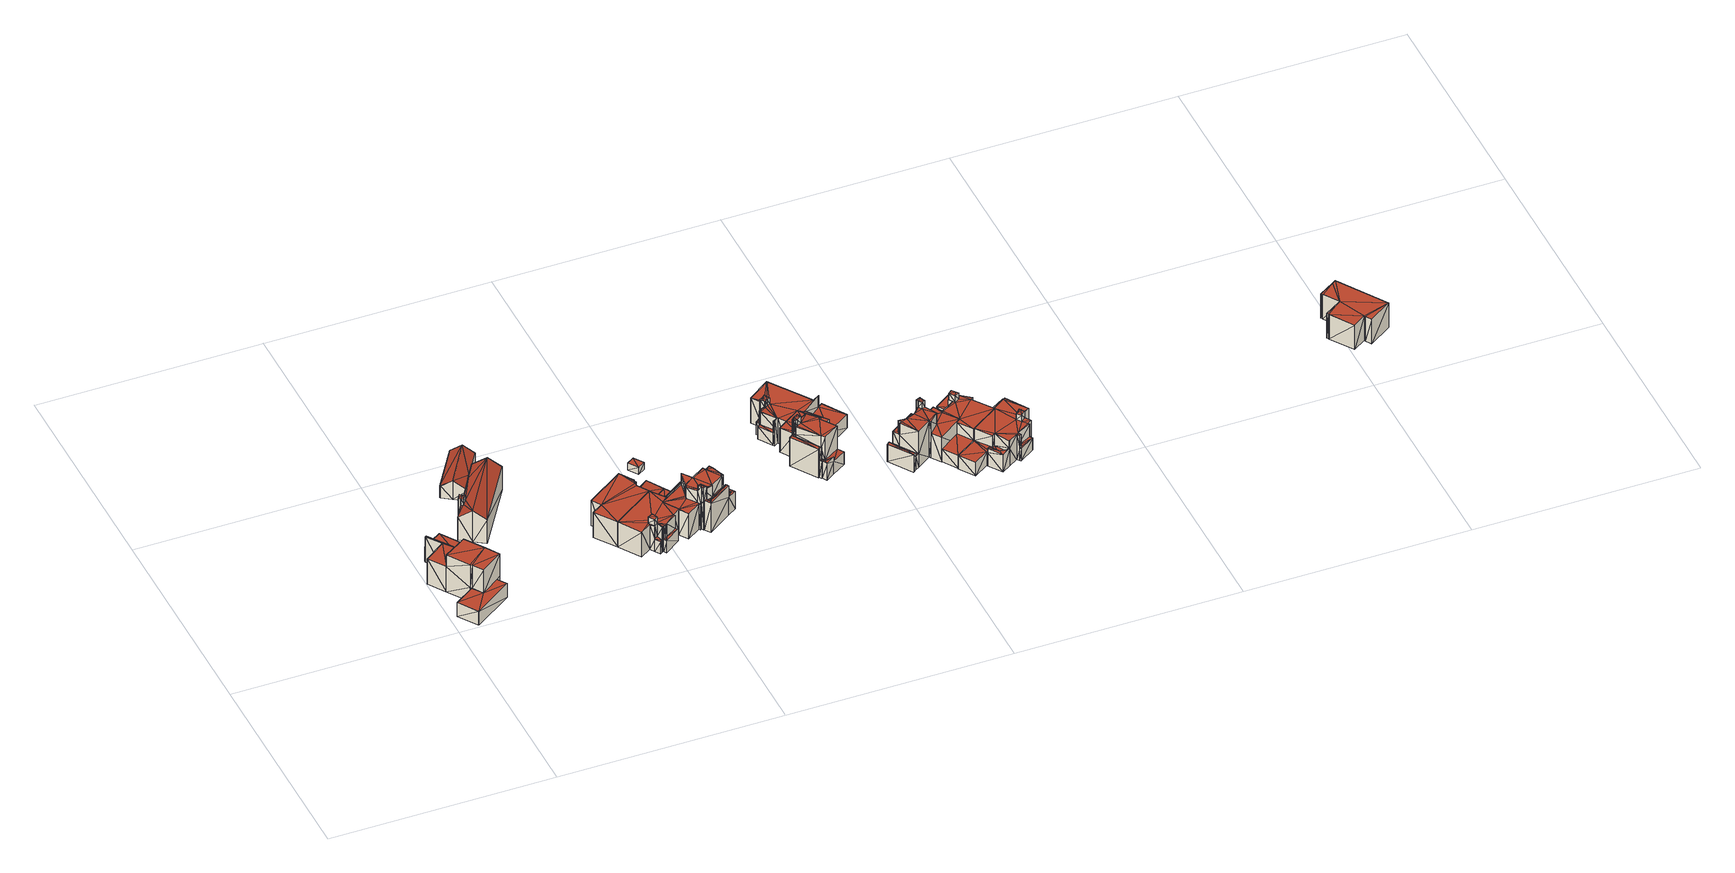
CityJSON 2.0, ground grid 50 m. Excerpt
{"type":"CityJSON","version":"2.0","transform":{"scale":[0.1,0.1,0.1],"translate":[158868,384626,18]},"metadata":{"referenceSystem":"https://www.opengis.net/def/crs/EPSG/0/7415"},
"CityObjects":{
"building1":{"type":"Building","attributes":{"oorspronkelijk_bouwjaar":2015,"status":"Pand in gebruik","geconstateerd":false,"h_maaiveld":19.09,"dak_type":"multiple horizontal","pw_datum":"2016-12-01","pw_actueel":"yes","pw_bron":"ahn3","reconstructie_methode":"tudelft3d-geoflow","versie_methode":"v21.03.1","kas_warenhuis":false,"ondergronds_type":"above ground","lod11_replace":false,"reconstruction_skipped":false},"geometry":[{"type":"Solid","lod":"2.2","boundaries":[[[[0,1,2]],[[0,2,3]],[[0,3,4]],[[5,6,7]],[[8,9,10]],[[11,12,8]],[[11,8,13]],[[8,14,15]],[[8,15,13]],[[15,16,13]],[[7,17,12]],[[12,17,9]],[[8,12,9]],[[7,3,17]],[[4,3,6]],[[18,0,4]],[[6,3,7]],[[19,6,5]],[[20,19,5]],[[21,14,8]],[[22,21,8]],[[23,17,24]],[[24,17,3]],[[25,20,26]],[[27,25,26]],[[7,20,5]],[[26,20,7]],[[26,7,28]],[[28,7,12]],[[29,2,30]],[[30,2,1]],[[31,4,6]],[[19,31,6]],[[30,1,0]],[[32,30,0]],[[33,34,35]],[[35,34,23]],[[17,23,9]],[[23,34,9]],[[35,23,36]],[[36,23,37]],[[22,8,38]],[[38,8,10]],[[32,0,39]],[[39,0,18]],[[40,16,15]],[[41,40,15]],[[42,41,21]],[[21,41,14]],[[14,41,15]],[[43,11,44]],[[44,11,13]],[[45,46,25]],[[25,46,20]],[[39,18,4]],[[31,39,4]],[[47,48,34]],[[33,47,34]],[[44,13,16]],[[40,44,16]],[[28,12,43]],[[43,12,11]],[[38,10,9]],[[34,38,9]],[[48,49,42]],[[42,49,41]],[[48,26,49]],[[47,27,48]],[[48,27,26]],[[24,3,29]],[[29,3,2]],[[36,37,45]],[[45,37,46]],[[49,44,41]],[[49,43,44]],[[41,44,40]],[[28,43,49]],[[28,49,26]],[[30,32,29]],[[19,46,31]],[[31,46,39]],[[37,24,46]],[[46,29,32]],[[39,46,32]],[[46,19,20]],[[24,29,46]],[[23,24,37]],[[22,42,21]],[[34,22,38]],[[34,48,22]],[[22,48,42]],[[36,25,27]],[[36,45,25]],[[36,27,35]],[[27,47,33]],[[27,33,35]]]],"semantics":{"surfaces":[{"type":"GroundSurface"},{"type":"WallSurface"},{"type":"RoofSurface"}],"values":[[0,0,0,0,0,0,0,0,0,0,0,0,0,0,0,0,0,1,1,1,1,1,1,1,1,1,1,1,1,1,1,1,1,1,1,1,1,1,1,1,1,1,1,1,1,1,1,1,1,1,1,1,1,1,1,1,1,1,1,1,1,1,1,1,1,1,1,1,1,1,1,1,1,2,2,2,2,2,2,2,2,2,2,2,2,2,2,2,2,2,2,2,2,2,2,2]]}}]},
"building2":{"type":"Building","attributes":{"oorspronkelijk_bouwjaar":2014,"status":"Pand in gebruik","geconstateerd":false,"h_maaiveld":19.02,"dak_type":"slanted","pw_datum":"2016-12-01","pw_actueel":"yes","pw_bron":"ahn3","reconstructie_methode":"tudelft3d-geoflow","versie_methode":"v21.03.1","kas_warenhuis":false,"ondergronds_type":"above ground","lod11_replace":false,"reconstruction_skipped":false},"geometry":[{"type":"Solid","lod":"2.2","boundaries":[[[[50,51,52]],[[50,53,51]],[[54,55,56]],[[57,55,54]],[[55,58,56]],[[59,60,61]],[[62,63,64]],[[65,66,67]],[[60,59,54]],[[63,57,64]],[[64,57,59]],[[68,69,51]],[[68,62,69]],[[59,57,54]],[[67,51,69]],[[70,63,62]],[[70,62,68]],[[71,51,66]],[[52,51,71]],[[66,51,67]],[[72,73,74]],[[74,73,59]],[[59,73,64]],[[75,65,67]],[[76,75,67]],[[77,50,78]],[[78,50,52]],[[79,66,75]],[[75,66,65]],[[80,55,81]],[[81,55,57]],[[82,61,60]],[[83,82,60]],[[74,59,61]],[[82,74,61]],[[84,68,51]],[[85,84,51]],[[86,84,87]],[[88,86,87]],[[89,70,84]],[[86,89,84]],[[84,70,68]],[[81,57,63]],[[90,81,63]],[[91,92,72]],[[72,92,73]],[[93,71,66]],[[79,93,66]],[[76,67,87]],[[87,67,69]],[[85,51,53]],[[94,85,53]],[[90,63,70]],[[89,90,70]],[[95,62,64]],[[73,95,64]],[[88,87,95]],[[95,87,62]],[[62,87,69]],[[96,56,97]],[[97,56,58]],[[83,60,98]],[[98,60,54]],[[97,58,55]],[[80,97,55]],[[94,53,50]],[[77,94,50]],[[96,54,56]],[[99,98,96]],[[96,98,54]],[[100,101,92]],[[91,100,92]],[[99,96,101]],[[100,99,101]],[[78,52,93]],[[93,52,71]],[[81,90,89]],[[80,81,89]],[[76,77,79]],[[75,76,79]],[[93,79,78]],[[79,77,78]],[[87,84,85]],[[77,85,94]],[[76,87,85]],[[76,85,77]],[[86,88,95]],[[92,95,73]],[[89,86,95]],[[89,95,92]],[[80,92,101]],[[80,101,97]],[[101,96,97]],[[89,92,80]],[[99,100,98]],[[98,100,74]],[[72,74,91]],[[83,74,82]],[[83,98,74]],[[74,100,91]]]],"semantics":{"surfaces":[{"type":"GroundSurface"},{"type":"WallSurface"},{"type":"RoofSurface"}],"values":[[0,0,0,0,0,0,0,0,0,0,0,0,0,0,0,0,0,0,0,0,1,1,1,1,1,1,1,1,1,1,1,1,1,1,1,1,1,1,1,1,1,1,1,1,1,1,1,1,1,1,1,1,1,1,1,1,1,1,1,1,1,1,1,1,1,1,1,1,1,1,1,1,1,1,1,1,2,2,2,2,2,2,2,2,2,2,2,2,2,2,2,2,2,2,2,2,2,2,2,2]]}}]},
"building3":{"type":"Building","attributes":{"oorspronkelijk_bouwjaar":2016,"status":"Pand in gebruik","geconstateerd":false,"h_maaiveld":18.77,"dak_type":"multiple horizontal","pw_datum":"2016-12-01","pw_actueel":"yes","pw_bron":"ahn3","reconstructie_methode":"tudelft3d-geoflow","versie_methode":"v21.03.1","kas_warenhuis":false,"ondergronds_type":"above ground","lod11_replace":false,"reconstruction_skipped":false},"geometry":[{"type":"Solid","lod":"2.2","boundaries":[[[[102,103,104]],[[105,106,107]],[[104,103,108]],[[104,108,106]],[[106,108,107]],[[109,110,106]],[[110,111,106]],[[111,104,106]],[[112,104,111]],[[113,112,111]],[[114,109,106]],[[115,114,106]],[[116,108,117]],[[117,108,103]],[[116,107,108]],[[118,119,116]],[[116,119,107]],[[120,105,107]],[[119,120,107]],[[121,122,123]],[[124,121,123]],[[125,102,104]],[[112,125,104]],[[126,113,127]],[[127,113,110]],[[110,113,111]],[[118,116,128]],[[129,118,128]],[[117,103,102]],[[125,117,102]],[[130,131,113]],[[126,130,113]],[[115,106,120]],[[120,106,105]],[[129,128,122]],[[121,129,122]],[[127,110,114]],[[114,110,109]],[[124,123,131]],[[130,124,131]],[[123,125,112]],[[131,112,113]],[[123,117,125]],[[116,117,123]],[[128,123,122]],[[123,112,131]],[[116,123,128]],[[127,114,115]],[[119,115,120]],[[129,121,115]],[[118,115,119]],[[126,127,130]],[[129,115,118]],[[121,127,115]],[[130,127,121]],[[124,130,121]]]],"semantics":{"surfaces":[{"type":"GroundSurface"},{"type":"WallSurface"},{"type":"RoofSurface"}],"values":[[0,0,0,0,0,0,0,0,1,1,1,1,1,1,1,1,1,1,1,1,1,1,1,1,1,1,1,1,1,1,1,1,1,1,1,1,1,1,1,1,2,2,2,2,2,2,2,2,2,2,2,2,2,2,2,2]]}}]},
"building4":{"type":"Building","attributes":{"oorspronkelijk_bouwjaar":2016,"status":"Pand in gebruik","geconstateerd":false,"h_maaiveld":18.79,"dak_type":"multiple horizontal","pw_datum":"2016-12-01","pw_actueel":"yes","pw_bron":"ahn3","reconstructie_methode":"tudelft3d-geoflow","versie_methode":"v21.03.1","kas_warenhuis":false,"ondergronds_type":"above ground","lod11_replace":false,"reconstruction_skipped":false},"geometry":[{"type":"Solid","lod":"2.2","boundaries":[[[[132,133,134]],[[135,136,137]],[[138,135,139]],[[139,135,137]],[[134,133,103]],[[138,139,140]],[[141,140,142]],[[141,142,143]],[[144,140,141]],[[138,140,144]],[[145,146,107]],[[144,147,107]],[[145,103,133]],[[146,148,138]],[[144,146,138]],[[146,144,107]],[[133,146,145]],[[149,138,148]],[[150,149,148]],[[151,132,134]],[[152,153,151]],[[151,153,132]],[[119,107,154]],[[154,107,147]],[[155,141,156]],[[156,141,143]],[[157,158,159]],[[159,158,160]],[[117,103,145]],[[161,117,145]],[[162,161,119]],[[119,161,107]],[[107,161,145]],[[163,164,161]],[[162,163,161]],[[151,134,103]],[[117,151,103]],[[159,160,165]],[[165,160,166]],[[165,166,167]],[[167,166,140]],[[140,166,142]],[[156,143,142]],[[166,156,142]],[[168,169,153]],[[153,169,132]],[[132,169,133]],[[170,171,172]],[[172,171,173]],[[150,148,146]],[[174,150,146]],[[174,146,133]],[[169,174,133]],[[175,163,168]],[[168,163,169]],[[163,151,164]],[[175,152,163]],[[163,152,151]],[[176,137,136]],[[177,176,136]],[[177,136,135]],[[178,177,135]],[[179,139,176]],[[176,139,137]],[[180,181,182]],[[183,180,182]],[[184,144,155]],[[185,184,155]],[[155,144,141]],[[172,173,186]],[[186,173,187]],[[185,155,188]],[[187,185,188]],[[186,187,157]],[[189,186,157]],[[158,187,188]],[[157,187,158]],[[189,157,171]],[[170,189,171]],[[167,140,179]],[[190,167,179]],[[179,140,139]],[[190,179,181]],[[180,190,181]],[[183,182,178]],[[191,183,178]],[[191,178,149]],[[149,178,138]],[[138,178,135]],[[154,147,144]],[[184,154,144]],[[156,166,188]],[[188,160,158]],[[188,166,160]],[[155,156,188]],[[151,117,164]],[[164,117,161]],[[152,175,168]],[[153,152,168]],[[162,171,174]],[[167,190,180]],[[159,183,157]],[[173,119,154]],[[162,119,171]],[[173,154,184]],[[167,159,165]],[[167,180,159]],[[180,183,159]],[[183,191,149]],[[183,149,157]],[[149,171,157]],[[150,174,149]],[[174,171,149]],[[162,174,163]],[[163,174,169]],[[119,173,171]],[[173,184,187]],[[184,185,187]],[[177,178,182]],[[176,182,181]],[[176,177,182]],[[176,181,179]],[[172,186,189]],[[170,172,189]]]],"semantics":{"surfaces":[{"type":"GroundSurface"},{"type":"WallSurface"},{"type":"RoofSurface"}],"values":[[0,0,0,0,0,0,0,0,0,0,0,0,0,0,0,0,0,1,1,1,1,1,1,1,1,1,1,1,1,1,1,1,1,1,1,1,1,1,1,1,1,1,1,1,1,1,1,1,1,1,1,1,1,1,1,1,1,1,1,1,1,1,1,1,1,1,1,1,1,1,1,1,1,1,1,1,1,1,1,1,1,1,1,1,1,1,1,1,1,1,1,2,2,2,2,2,2,2,2,2,2,2,2,2,2,2,2,2,2,2,2,2,2,2,2,2,2,2,2,2,2,2,2,2]]}}]},
"building5":{"type":"Building","attributes":{"oorspronkelijk_bouwjaar":2016,"status":"Pand in gebruik","geconstateerd":false,"h_maaiveld":18.68,"dak_type":"multiple horizontal","pw_datum":"2016-12-01","pw_actueel":"yes","pw_bron":"ahn3","reconstructie_methode":"tudelft3d-geoflow","versie_methode":"v21.03.1","kas_warenhuis":false,"ondergronds_type":"above ground","lod11_replace":false,"reconstruction_skipped":false},"geometry":[{"type":"Solid","lod":"2.2","boundaries":[[[[192,193,194]],[[195,193,196]],[[197,195,196]],[[198,195,197]],[[199,200,201]],[[202,203,200]],[[204,203,202]],[[202,200,195]],[[200,205,201]],[[199,201,206]],[[193,195,207]],[[195,200,199]],[[207,199,208]],[[193,207,194]],[[207,195,199]],[[209,210,211]],[[211,210,195]],[[195,210,202]],[[212,198,213]],[[214,212,213]],[[213,198,197]],[[150,193,192]],[[215,150,192]],[[215,192,216]],[[216,192,194]],[[217,218,219]],[[220,217,219]],[[221,204,210]],[[210,204,202]],[[222,200,203]],[[223,222,203]],[[224,225,217]],[[217,225,218]],[[226,227,225]],[[224,226,225]],[[228,227,229]],[[225,227,228]],[[230,205,222]],[[231,230,222]],[[222,205,200]],[[216,194,232]],[[232,194,207]],[[232,207,233]],[[233,207,208]],[[233,208,234]],[[234,208,199]],[[225,228,235]],[[235,228,236]],[[237,238,239]],[[239,238,240]],[[241,242,243]],[[244,241,243]],[[243,242,245]],[[246,247,241]],[[241,247,242]],[[239,240,248]],[[249,239,248]],[[174,196,150]],[[150,196,193]],[[211,195,212]],[[212,195,198]],[[220,219,250]],[[250,219,234]],[[234,219,251]],[[252,253,226]],[[226,253,227]],[[250,234,253]],[[252,250,253]],[[206,234,199]],[[253,234,206]],[[253,206,254]],[[254,206,201]],[[254,201,230]],[[230,201,205]],[[255,256,246]],[[246,256,247]],[[257,258,259]],[[260,257,259]],[[260,259,261]],[[262,260,261]],[[262,261,263]],[[264,262,263]],[[214,213,258]],[[257,214,258]],[[213,197,196]],[[174,213,196]],[[265,266,229]],[[227,265,229]],[[267,268,269]],[[269,268,270]],[[271,269,265]],[[265,269,266]],[[266,269,270]],[[272,273,269]],[[271,272,269]],[[249,248,274]],[[274,248,275]],[[276,277,278]],[[278,277,279]],[[278,279,255]],[[255,279,256]],[[256,279,280]],[[273,281,280]],[[279,273,280]],[[282,274,273]],[[272,282,273]],[[281,274,275]],[[273,274,281]],[[283,284,282]],[[282,284,274]],[[231,222,283]],[[283,222,284]],[[244,243,285]],[[285,243,286]],[[243,245,238]],[[237,243,238]],[[223,203,221]],[[221,203,204]],[[235,236,267]],[[287,235,267]],[[267,236,268]],[[287,267,277]],[[276,287,277]],[[264,263,251]],[[219,264,251]],[[288,289,209]],[[209,289,210]],[[285,286,288]],[[288,286,289]],[[227,253,254]],[[231,283,271]],[[272,283,282]],[[272,271,283]],[[271,230,231]],[[265,230,271]],[[227,254,265]],[[230,265,254]],[[224,250,252]],[[226,224,252]],[[217,250,224]],[[220,250,217]],[[150,232,251]],[[259,258,261]],[[232,234,251]],[[174,258,213]],[[232,150,216]],[[174,261,258]],[[150,263,174]],[[216,150,215]],[[150,251,263]],[[233,234,232]],[[174,263,261]],[[278,246,241]],[[225,235,218]],[[218,235,287]],[[218,211,260]],[[276,218,287]],[[255,246,278]],[[278,241,288]],[[212,214,211]],[[241,244,288]],[[278,288,276]],[[285,288,244]],[[288,211,276]],[[209,211,288]],[[211,218,276]],[[214,257,211]],[[257,260,211]],[[260,262,264]],[[260,264,218]],[[264,219,218]],[[268,236,229]],[[270,268,229]],[[229,236,228]],[[270,229,266]],[[273,279,277]],[[269,273,267]],[[267,273,277]],[[280,281,275]],[[256,275,248]],[[256,280,275]],[[242,247,240]],[[238,245,240]],[[245,242,240]],[[247,256,248]],[[240,247,248]],[[239,222,223]],[[286,243,237]],[[239,249,222]],[[249,284,222]],[[289,286,210]],[[286,221,210]],[[237,223,221]],[[286,237,221]],[[239,223,237]],[[274,284,249]]]],"semantics":{"surfaces":[{"type":"GroundSurface"},{"type":"WallSurface"},{"type":"RoofSurface"}],"values":[[0,0,0,0,0,0,0,0,0,0,0,0,0,0,0,1,1,1,1,1,1,1,1,1,1,1,1,1,1,1,1,1,1,1,1,1,1,1,1,1,1,1,1,1,1,1,1,1,1,1,1,1,1,1,1,1,1,1,1,1,1,1,1,1,1,1,1,1,1,1,1,1,1,1,1,1,1,1,1,1,1,1,1,1,1,1,1,1,1,1,1,1,1,1,1,1,1,1,1,1,1,1,1,1,1,1,1,1,1,1,1,1,1,1,1,1,1,1,1,1,1,1,1,1,1,1,1,1,1,2,2,2,2,2,2,2,2,2,2,2,2,2,2,2,2,2,2,2,2,2,2,2,2,2,2,2,2,2,2,2,2,2,2,2,2,2,2,2,2,2,2,2,2,2,2,2,2,2,2,2,2,2,2,2,2,2,2,2,2,2,2,2,2,2,2,2]]}}]},
"building6":{"type":"Building","attributes":{"oorspronkelijk_bouwjaar":2013,"status":"Pand in gebruik","geconstateerd":false,"h_maaiveld":18.71,"dak_type":"single horizontal","pw_datum":"2016-12-01","pw_actueel":"yes","pw_bron":"ahn3","reconstructie_methode":"tudelft3d-geoflow","versie_methode":"v21.03.1","kas_warenhuis":false,"ondergronds_type":"above ground","lod11_replace":false,"reconstruction_skipped":false},"geometry":[{"type":"Solid","lod":"2.2","boundaries":[[[[290,291,292]],[[292,291,293]],[[294,290,295]],[[295,290,292]],[[296,291,290]],[[294,296,290]],[[295,292,297]],[[297,292,293]],[[297,293,291]],[[296,297,291]],[[297,296,295]],[[295,296,294]]]],"semantics":{"surfaces":[{"type":"GroundSurface"},{"type":"WallSurface"},{"type":"RoofSurface"}],"values":[[0,0,1,1,1,1,1,1,1,1,2,2]]}}]},
"building7":{"type":"Building","attributes":{"oorspronkelijk_bouwjaar":2016,"status":"Pand in gebruik","geconstateerd":false,"h_maaiveld":18.86,"dak_type":"multiple horizontal","pw_datum":"2016-12-01","pw_actueel":"yes","pw_bron":"ahn3","reconstructie_methode":"tudelft3d-geoflow","versie_methode":"v21.03.1","kas_warenhuis":false,"ondergronds_type":"above ground","lod11_replace":false,"reconstruction_skipped":false},"geometry":[{"type":"Solid","lod":"2.2","boundaries":[[[[298,299,300]],[[301,302,303]],[[304,303,305]],[[306,301,303]],[[307,308,309]],[[306,303,304]],[[306,304,310]],[[298,301,306]],[[311,312,313]],[[312,306,313]],[[314,306,312]],[[298,306,314]],[[315,314,316]],[[299,314,315]],[[298,314,299]],[[317,299,318]],[[300,299,317]],[[300,317,308]],[[300,308,307]],[[298,300,319]],[[320,302,301]],[[321,320,301]],[[322,298,323]],[[323,298,319]],[[324,309,308]],[[325,324,308]],[[326,316,314]],[[327,326,314]],[[328,312,329]],[[329,312,311]],[[330,313,331]],[[332,330,331]],[[331,313,306]],[[333,334,335]],[[336,333,335]],[[337,334,338]],[[335,334,337]],[[329,311,330]],[[330,311,313]],[[336,335,339]],[[339,335,340]],[[341,321,322]],[[322,321,298]],[[298,321,301]],[[342,343,338]],[[334,342,338]],[[344,307,309]],[[324,344,309]],[[327,314,328]],[[345,327,328]],[[328,314,312]],[[345,328,346]],[[347,345,346]],[[348,349,350]],[[350,349,351]],[[351,349,352]],[[353,354,326]],[[326,354,316]],[[316,354,315]],[[339,340,355]],[[355,340,356]],[[357,346,358]],[[359,347,357]],[[357,347,346]],[[357,358,355]],[[360,357,355]],[[361,362,363]],[[363,362,364]],[[335,337,352]],[[349,335,352]],[[360,355,348]],[[348,355,349]],[[349,355,356]],[[331,306,365]],[[365,306,310]],[[365,310,366]],[[366,310,304]],[[367,368,343]],[[342,367,343]],[[368,303,302]],[[320,368,302]],[[363,364,353]],[[353,364,354]],[[354,364,369]],[[359,357,362]],[[361,359,362]],[[370,371,372]],[[373,370,372]],[[371,300,307]],[[344,371,307]],[[323,319,371]],[[370,323,371]],[[371,319,300]],[[374,317,375]],[[375,317,318]],[[373,372,364]],[[364,372,369]],[[332,331,333]],[[333,331,334]],[[366,304,376]],[[376,304,305]],[[368,305,303]],[[367,376,368]],[[368,376,305]],[[377,299,354]],[[354,299,315]],[[350,351,341]],[[341,351,321]],[[375,318,377]],[[377,318,299]],[[325,308,374]],[[374,308,317]],[[332,333,336]],[[330,336,339]],[[330,332,336]],[[330,339,329]],[[346,355,358]],[[339,355,346]],[[339,346,328]],[[339,328,329]],[[321,351,368]],[[343,351,338]],[[337,351,352]],[[338,351,337]],[[343,368,351]],[[368,320,321]],[[353,361,363]],[[326,327,353]],[[353,359,361]],[[347,359,327]],[[347,327,345]],[[327,359,353]],[[349,356,340]],[[335,349,340]],[[365,366,331]],[[334,366,342]],[[367,342,376]],[[342,366,376]],[[334,331,366]],[[350,341,348]],[[373,364,362]],[[348,341,322]],[[322,323,370]],[[373,362,370]],[[362,322,370]],[[348,322,362]],[[348,362,357]],[[348,357,360]],[[372,374,369]],[[324,325,372]],[[377,369,375]],[[344,372,371]],[[369,374,375]],[[354,369,377]],[[372,325,374]],[[324,372,344]]]],"semantics":{"surfaces":[{"type":"GroundSurface"},{"type":"WallSurface"},{"type":"RoofSurface"}],"values":[[0,0,0,0,0,0,0,0,0,0,0,0,0,0,0,0,0,0,0,0,1,1,1,1,1,1,1,1,1,1,1,1,1,1,1,1,1,1,1,1,1,1,1,1,1,1,1,1,1,1,1,1,1,1,1,1,1,1,1,1,1,1,1,1,1,1,1,1,1,1,1,1,1,1,1,1,1,1,1,1,1,1,1,1,1,1,1,1,1,1,1,1,1,1,1,1,1,1,1,1,1,1,1,1,1,1,1,1,1,1,1,1,2,2,2,2,2,2,2,2,2,2,2,2,2,2,2,2,2,2,2,2,2,2,2,2,2,2,2,2,2,2,2,2,2,2,2,2,2,2,2,2,2,2,2,2]]}}]},
"building8":{"type":"Building","attributes":{"oorspronkelijk_bouwjaar":2016,"status":"Pand in gebruik","geconstateerd":false,"h_maaiveld":18.7,"dak_type":"multiple horizontal","pw_datum":"2016-12-01","pw_actueel":"yes","pw_bron":"ahn3","reconstructie_methode":"tudelft3d-geoflow","versie_methode":"v21.03.1","kas_warenhuis":false,"ondergronds_type":"above ground","lod11_replace":false,"reconstruction_skipped":false},"geometry":[{"type":"Solid","lod":"2.2","boundaries":[[[[378,379,380]],[[381,382,383]],[[384,379,382]],[[380,384,385]],[[382,386,383]],[[386,387,383]],[[388,389,381]],[[380,379,384]],[[385,384,390]],[[389,382,381]],[[384,382,389]],[[391,392,385]],[[392,393,394]],[[395,396,397]],[[392,394,397]],[[397,380,385]],[[392,397,385]],[[395,398,396]],[[397,396,399]],[[397,399,380]],[[400,401,402]],[[402,401,397]],[[397,401,395]],[[403,404,405]],[[405,404,391]],[[391,404,392]],[[406,388,381]],[[407,408,406]],[[406,408,388]],[[409,380,410]],[[410,380,399]],[[402,397,411]],[[412,402,411]],[[411,397,394]],[[411,394,413]],[[413,394,393]],[[405,391,385]],[[414,405,385]],[[415,410,416]],[[416,410,417]],[[396,417,399]],[[417,410,399]],[[418,398,395]],[[401,418,395]],[[419,420,408]],[[408,420,388]],[[388,420,389]],[[421,383,387]],[[422,421,387]],[[414,385,390]],[[374,414,390]],[[416,417,423]],[[424,416,423]],[[423,417,425]],[[426,427,410]],[[415,426,410]],[[428,429,426]],[[426,429,427]],[[430,431,432]],[[432,431,382]],[[382,431,386]],[[433,434,403]],[[403,434,404]],[[435,436,437]],[[438,435,437]],[[439,379,440]],[[440,379,378]],[[441,442,431]],[[430,441,431]],[[440,378,380]],[[409,440,380]],[[432,382,439]],[[439,382,379]],[[417,396,418]],[[418,396,398]],[[423,425,443]],[[443,425,444]],[[445,446,429]],[[428,445,429]],[[443,444,447]],[[448,443,447]],[[448,447,400]],[[400,447,401]],[[424,423,435]],[[435,423,436]],[[438,437,449]],[[450,438,449]],[[413,393,392]],[[404,413,392]],[[412,411,434]],[[433,412,434]],[[422,387,431]],[[431,387,386]],[[406,381,383]],[[421,406,383]],[[450,449,446]],[[445,450,446]],[[374,390,384]],[[325,374,384]],[[325,384,389]],[[420,325,389]],[[451,441,419]],[[419,441,420]],[[441,406,442]],[[451,407,441]],[[441,407,406]],[[407,451,419]],[[408,407,419]],[[431,421,422]],[[442,406,431]],[[431,406,421]],[[434,411,404]],[[404,411,413]],[[415,416,426]],[[435,438,424]],[[445,438,450]],[[445,428,426]],[[445,426,438]],[[426,424,438]],[[416,424,426]],[[401,447,444]],[[417,444,425]],[[418,401,444]],[[418,444,417]],[[420,441,325]],[[429,446,439]],[[325,441,432]],[[446,449,439]],[[432,441,430]],[[409,429,440]],[[410,427,409]],[[437,436,433]],[[437,433,449]],[[429,439,440]],[[427,429,409]],[[439,449,432]],[[449,325,432]],[[423,448,436]],[[448,400,402]],[[448,423,443]],[[448,402,436]],[[402,433,436]],[[412,433,402]],[[433,325,449]],[[414,325,433]],[[405,433,403]],[[374,325,414]],[[414,433,405]]]],"semantics":{"surfaces":[{"type":"GroundSurface"},{"type":"WallSurface"},{"type":"RoofSurface"}],"values":[[0,0,0,0,0,0,0,0,0,0,0,0,0,0,0,0,0,0,0,0,1,1,1,1,1,1,1,1,1,1,1,1,1,1,1,1,1,1,1,1,1,1,1,1,1,1,1,1,1,1,1,1,1,1,1,1,1,1,1,1,1,1,1,1,1,1,1,1,1,1,1,1,1,1,1,1,1,1,1,1,1,1,1,1,1,1,1,1,1,1,1,1,1,1,1,1,1,1,1,1,1,1,1,1,1,1,2,2,2,2,2,2,2,2,2,2,2,2,2,2,2,2,2,2,2,2,2,2,2,2,2,2,2,2,2,2,2,2,2,2,2,2,2,2,2,2,2,2]]}}]},
"building9":{"type":"Building","attributes":{"oorspronkelijk_bouwjaar":2016,"status":"Pand in gebruik","geconstateerd":false,"h_maaiveld":18.77,"dak_type":"multiple horizontal","pw_datum":"2016-12-01","pw_actueel":"yes","pw_bron":"ahn3","reconstructie_methode":"tudelft3d-geoflow","versie_methode":"v21.03.1","kas_warenhuis":false,"ondergronds_type":"above ground","lod11_replace":false,"reconstruction_skipped":false},"geometry":[{"type":"Solid","lod":"2.2","boundaries":[[[[452,453,454]],[[455,453,452]],[[456,457,458]],[[455,452,457]],[[459,460,456]],[[461,460,459]],[[462,460,461]],[[459,456,458]],[[456,463,464]],[[465,455,466]],[[464,467,468]],[[456,464,457]],[[469,466,455]],[[470,467,464]],[[464,468,469]],[[469,455,457]],[[464,469,457]],[[471,455,465]],[[472,471,465]],[[472,465,473]],[[473,465,466]],[[474,469,475]],[[475,469,468]],[[476,477,478]],[[478,477,462]],[[462,477,460]],[[478,462,479]],[[479,462,461]],[[480,470,464]],[[481,480,464]],[[481,464,482]],[[482,464,463]],[[483,484,485]],[[486,483,485]],[[487,452,454]],[[488,487,454]],[[489,453,471]],[[471,453,455]],[[490,491,492]],[[493,490,492]],[[491,467,480]],[[480,467,470]],[[494,463,456]],[[495,482,494]],[[494,482,463]],[[493,492,496]],[[496,492,497]],[[496,497,498]],[[499,496,498]],[[498,497,500]],[[501,475,491]],[[490,501,491]],[[467,475,468]],[[491,475,467]],[[502,503,475]],[[501,502,475]],[[479,461,504]],[[505,479,504]],[[504,461,459]],[[494,456,477]],[[477,456,460]],[[504,459,458]],[[506,504,458]],[[473,466,474]],[[474,466,469]],[[488,454,453]],[[489,488,453]],[[507,457,487]],[[508,507,487]],[[487,457,452]],[[508,487,484]],[[483,508,484]],[[498,500,509]],[[510,498,509]],[[510,509,511]],[[512,510,511]],[[499,498,513]],[[513,498,514]],[[513,514,486]],[[515,513,486]],[[515,486,502]],[[502,486,503]],[[503,486,485]],[[495,494,516]],[[517,495,516]],[[518,519,517]],[[520,518,517]],[[520,517,521]],[[521,517,506]],[[506,517,516]],[[522,523,476]],[[476,523,477]],[[505,504,522]],[[522,504,523]],[[512,511,524]],[[525,512,524]],[[525,524,518]],[[518,524,519]],[[521,506,507]],[[507,506,457]],[[457,506,458]],[[522,476,478]],[[522,478,479]],[[522,479,505]],[[471,484,489]],[[485,484,471]],[[488,484,487]],[[489,484,488]],[[471,473,474]],[[472,473,471]],[[474,503,485]],[[471,474,485]],[[475,503,474]],[[513,515,496]],[[490,502,501]],[[496,515,502]],[[493,502,490]],[[499,513,496]],[[496,502,493]],[[520,521,518]],[[486,514,483]],[[512,521,507]],[[512,507,510]],[[507,508,483]],[[510,507,514]],[[525,518,512]],[[514,507,483]],[[510,514,498]],[[518,521,512]],[[477,523,516]],[[516,523,506]],[[506,523,504]],[[494,477,516]],[[509,492,482]],[[519,524,517]],[[482,524,511]],[[517,524,495]],[[500,492,509]],[[497,492,500]],[[509,482,511]],[[481,492,491]],[[480,481,491]],[[482,492,481]],[[495,524,482]]]],"semantics":{"surfaces":[{"type":"GroundSurface"},{"type":"WallSurface"},{"type":"RoofSurface"}],"values":[[0,0,0,0,0,0,0,0,0,0,0,0,0,0,0,0,0,1,1,1,1,1,1,1,1,1,1,1,1,1,1,1,1,1,1,1,1,1,1,1,1,1,1,1,1,1,1,1,1,1,1,1,1,1,1,1,1,1,1,1,1,1,1,1,1,1,1,1,1,1,1,1,1,1,1,1,1,1,1,1,1,1,1,1,1,1,1,1,1,1,1,1,1,1,1,1,1,1,1,1,1,2,2,2,2,2,2,2,2,2,2,2,2,2,2,2,2,2,2,2,2,2,2,2,2,2,2,2,2,2,2,2,2,2,2,2,2,2,2,2,2,2,2,2]]}}]},
"building10":{"type":"Building","attributes":{"oorspronkelijk_bouwjaar":2016,"status":"Pand in gebruik","geconstateerd":false,"h_maaiveld":18.85,"dak_type":"multiple horizontal","pw_datum":"2016-12-01","pw_actueel":"yes","pw_bron":"ahn3","reconstructie_methode":"tudelft3d-geoflow","versie_methode":"v21.03.1","kas_warenhuis":false,"ondergronds_type":"above ground","lod11_replace":false,"reconstruction_skipped":false},"geometry":[{"type":"Solid","lod":"2.2","boundaries":[[[[526,527,528]],[[529,530,531]],[[528,527,532]],[[533,534,535]],[[536,530,529]],[[529,531,537]],[[531,530,532]],[[538,528,532]],[[530,538,532]],[[539,528,538]],[[540,528,539]],[[540,535,534]],[[540,534,528]],[[541,538,542]],[[543,541,542]],[[542,538,530]],[[544,545,546]],[[546,545,532]],[[532,545,531]],[[546,532,527]],[[472,546,527]],[[547,548,549]],[[549,548,539]],[[539,548,540]],[[550,536,551]],[[551,536,529]],[[552,553,554]],[[555,552,554]],[[472,527,526]],[[471,472,526]],[[549,539,541]],[[541,539,538]],[[542,530,536]],[[550,542,536]],[[556,533,535]],[[557,556,535]],[[471,526,528]],[[558,471,528]],[[559,560,561]],[[562,559,561]],[[562,561,563]],[[564,562,563]],[[543,542,552]],[[552,542,553]],[[565,566,548]],[[547,565,548]],[[566,528,534]],[[565,558,566]],[[566,558,528]],[[566,534,556]],[[556,534,533]],[[557,535,540]],[[548,557,540]],[[555,554,567]],[[567,554,568]],[[569,567,570]],[[570,567,571]],[[571,567,568]],[[564,563,569]],[[569,563,567]],[[572,537,531]],[[545,572,531]],[[560,573,544]],[[544,573,545]],[[570,571,560]],[[559,570,560]],[[560,571,573]],[[551,529,572]],[[572,529,537]],[[557,548,566]],[[556,557,566]],[[572,571,551]],[[551,571,553]],[[573,571,572]],[[554,553,568]],[[553,571,568]],[[550,553,542]],[[551,553,550]],[[572,545,573]],[[558,549,541]],[[567,563,555]],[[472,561,546]],[[541,563,561]],[[544,546,560]],[[546,561,560]],[[547,549,558]],[[471,558,472]],[[558,561,472]],[[547,558,565]],[[558,541,561]],[[541,543,552]],[[541,552,563]],[[552,555,563]],[[570,559,569]],[[569,562,564]],[[569,559,562]]]],"semantics":{"surfaces":[{"type":"GroundSurface"},{"type":"WallSurface"},{"type":"RoofSurface"}],"values":[[0,0,0,0,0,0,0,0,0,0,0,0,0,1,1,1,1,1,1,1,1,1,1,1,1,1,1,1,1,1,1,1,1,1,1,1,1,1,1,1,1,1,1,1,1,1,1,1,1,1,1,1,1,1,1,1,1,1,1,1,1,1,1,1,1,1,1,1,1,2,2,2,2,2,2,2,2,2,2,2,2,2,2,2,2,2,2,2,2,2,2,2,2,2,2,2]]}}]},
"building11":{"type":"Building","attributes":{"oorspronkelijk_bouwjaar":2016,"status":"Pand in gebruik","geconstateerd":false,"h_maaiveld":18.82,"dak_type":"multiple horizontal","pw_datum":"2016-12-01","pw_actueel":"yes","pw_bron":"ahn3","reconstructie_methode":"tudelft3d-geoflow","versie_methode":"v21.03.1","kas_warenhuis":false,"ondergronds_type":"above ground","lod11_replace":false,"reconstruction_skipped":false},"geometry":[{"type":"Solid","lod":"2.2","boundaries":[[[[574,575,576]],[[577,578,579]],[[580,581,582]],[[576,583,584]],[[585,586,587]],[[574,576,584]],[[584,583,578]],[[588,589,590]],[[583,591,578]],[[582,581,583]],[[581,590,583]],[[592,593,587]],[[590,589,583]],[[588,590,594]],[[589,595,583]],[[595,586,591]],[[592,587,595]],[[587,596,585]],[[595,587,586]],[[578,591,579]],[[595,591,583]],[[597,591,586]],[[598,599,597]],[[597,599,591]],[[600,593,601]],[[601,593,592]],[[602,576,603]],[[603,576,575]],[[604,594,605]],[[605,594,590]],[[605,590,581]],[[606,605,581]],[[607,608,606]],[[609,607,606]],[[610,583,602]],[[611,610,602]],[[602,583,576]],[[612,574,584]],[[613,612,584]],[[611,602,614]],[[614,602,615]],[[598,597,616]],[[617,598,616]],[[618,619,620]],[[621,618,620]],[[620,619,622]],[[623,624,599]],[[599,624,591]],[[591,624,579]],[[625,626,618]],[[618,626,619]],[[597,586,585]],[[627,597,585]],[[609,606,628]],[[628,606,580]],[[580,606,581]],[[629,630,607]],[[607,630,608]],[[620,622,631]],[[632,620,631]],[[632,631,630]],[[629,632,630]],[[628,580,633]],[[633,580,582]],[[549,595,634]],[[635,549,634]],[[634,595,589]],[[601,592,549]],[[549,592,595]],[[636,587,593]],[[600,636,593]],[[637,596,636]],[[636,596,587]],[[627,585,596]],[[637,627,596]],[[621,620,638]],[[638,620,633]],[[639,613,640]],[[640,613,578]],[[578,613,584]],[[557,588,594]],[[604,557,594]],[[635,634,625]],[[625,634,626]],[[614,615,641]],[[642,614,641]],[[643,577,579]],[[624,643,579]],[[617,616,644]],[[644,616,645]],[[646,647,624]],[[623,646,624]],[[644,645,646]],[[646,645,647]],[[640,578,577]],[[643,640,577]],[[642,641,639]],[[639,641,613]],[[603,575,612]],[[612,575,574]],[[638,633,610]],[[610,633,583]],[[583,633,582]],[[634,589,588]],[[557,634,588]],[[608,605,606]],[[604,605,557]],[[608,634,605]],[[631,622,630]],[[622,619,630]],[[619,626,630]],[[626,634,608]],[[630,626,608]],[[634,557,605]],[[603,612,615]],[[602,603,615]],[[641,612,613]],[[615,612,641]],[[632,629,628]],[[632,628,633]],[[609,629,607]],[[628,629,609]],[[633,620,632]],[[599,646,623]],[[617,644,599]],[[599,644,646]],[[617,599,598]],[[635,625,618]],[[610,618,621]],[[549,635,618]],[[549,616,636]],[[610,621,638]],[[642,618,610]],[[614,610,611]],[[643,647,640]],[[642,610,614]],[[624,647,643]],[[640,642,639]],[[549,618,645]],[[549,645,616]],[[647,645,642]],[[640,647,642]],[[645,618,642]],[[616,597,627]],[[637,636,627]],[[636,616,627]],[[601,549,636]],[[601,636,600]]]],"semantics":{"surfaces":[{"type":"GroundSurface"},{"type":"WallSurface"},{"type":"RoofSurface"}],"values":[[0,0,0,0,0,0,0,0,0,0,0,0,0,0,0,0,0,0,0,0,0,1,1,1,1,1,1,1,1,1,1,1,1,1,1,1,1,1,1,1,1,1,1,1,1,1,1,1,1,1,1,1,1,1,1,1,1,1,1,1,1,1,1,1,1,1,1,1,1,1,1,1,1,1,1,1,1,1,1,1,1,1,1,1,1,1,1,1,1,1,1,1,1,1,1,1,1,1,1,1,1,1,1,1,1,2,2,2,2,2,2,2,2,2,2,2,2,2,2,2,2,2,2,2,2,2,2,2,2,2,2,2,2,2,2,2,2,2,2,2,2,2,2,2,2,2,2,2]]}}]},
"building12":{"type":"Building","attributes":{"oorspronkelijk_bouwjaar":2017,"status":"Pand in gebruik","geconstateerd":false,"h_maaiveld":18.67,"dak_type":"multiple horizontal","pw_datum":"2016-12-01","pw_actueel":"uncertain","pw_bron":"ahn3","reconstructie_methode":"tudelft3d-geoflow","versie_methode":"v21.03.1","kas_warenhuis":false,"ondergronds_type":"above ground","lod11_replace":false,"reconstruction_skipped":false},"geometry":[{"type":"Solid","lod":"2.2","boundaries":[[[[648,649,650]],[[648,650,651]],[[652,653,654]],[[650,655,651]],[[648,651,656]],[[648,656,653]],[[657,648,658]],[[652,659,653]],[[659,648,653]],[[657,658,660]],[[661,658,662]],[[658,648,659]],[[662,658,659]],[[663,649,664]],[[664,649,648]],[[664,648,657]],[[665,664,657]],[[666,659,667]],[[667,659,652]],[[668,651,655]],[[669,668,655]],[[670,654,671]],[[671,654,653]],[[669,655,672]],[[672,655,650]],[[672,650,649]],[[663,672,649]],[[673,658,661]],[[674,673,661]],[[675,656,651]],[[668,675,651]],[[665,657,676]],[[676,657,660]],[[676,660,673]],[[673,660,658]],[[677,662,666]],[[666,662,659]],[[667,652,670]],[[670,652,654]],[[671,653,656]],[[675,671,656]],[[674,661,677]],[[677,661,662]],[[674,677,673]],[[675,668,664]],[[673,677,666]],[[666,667,671]],[[667,670,671]],[[675,664,671]],[[664,673,666]],[[676,673,665]],[[672,663,664]],[[669,672,668]],[[664,665,673]],[[664,666,671]],[[672,664,668]]]],"semantics":{"surfaces":[{"type":"GroundSurface"},{"type":"WallSurface"},{"type":"RoofSurface"}],"values":[[0,0,0,0,0,0,0,0,0,0,0,0,0,1,1,1,1,1,1,1,1,1,1,1,1,1,1,1,1,1,1,1,1,1,1,1,1,1,1,1,1,1,1,2,2,2,2,2,2,2,2,2,2,2,2,2]]}}]}
},
"vertices":[
[44,2,11],[43,2,11],[15,44,11],[60,74,11],[132,60,11],[127,87,11],[118,80,11],[107,116,11],[47,194,11],[26,124,11],[0,162,11],[137,159,11],[97,132,11],[69,261,11],[24,228,11],[27,230,11],[25,232,11],[58,77,11],[45,1,11],[118,80,47],[127,87,47],[24,228,76],[47,194,77],[58,77,47],[60,74,47],[127,87,105],[107,116,47],[107,116,106],[97,132,47],[15,44,47],[43,2,46],[132,60,47],[44,2,46],[26,124,107],[26,124,77],[58,77,106],[61,74,106],[61,74,47],[0,162,76],[45,1,46],[25,232,47],[27,230,47],[27,230,76],[137,159,46],[69,261,46],[76,51,106],[76,51,47],[78,158,106],[78,158,77],[78,158,47],
[217,489,10],[201,416,10],[195,503,10],[239,475,10],[133,299,10],[138,251,10],[132,299,10],[163,235,10],[112,268,10],[140,310,10],[128,302,10],[135,314,10],[181,374,10],[257,380,10],[141,311,10],[133,404,10],[134,407,10],[154,391,10],[205,413,10],[180,374,10],[232,396,10],[133,407,10],[141,311,86],[141,311,69],[140,310,86],[133,404,41],[154,391,58],[217,489,58],[195,503,40],[134,407,41],[138,251,90],[163,235,70],[135,314,87],[128,302,87],[205,413,37],[201,416,40],[205,413,69],[180,374,37],[180,374,69],[232,396,90],[257,380,70],[146,309,86],[146,309,73],[133,407,40],[239,475,40],[181,374,69],[132,299,69],[112,268,69],[133,299,87],[132,299,87],[137,296,86],[137,296,73],
[519,255,8],[543,219,8],[485,232,8],[367,171,8],[391,187,8],[400,123,8],[498,189,8],[378,208,8],[463,265,8],[484,234,8],[485,232,44],[484,234,44],[378,208,72],[391,187,72],[498,189,42],[543,219,42],[498,189,73],[400,123,73],[367,171,72],[481,224,72],[481,224,44],[485,227,44],[485,227,72],[519,255,44],[484,234,72],[463,265,72],[481,215,43],[481,215,73],[482,231,72],[482,231,44],
[566,185,8],[522,156,8],[564,187,8],[515,98,8],[519,93,8],[483,68,8],[513,101,8],[479,74,8],[478,75,8],[463,82,8],[476,73,8],[471,69,8],[456,91,8],[497,188,8],[508,147,8],[432,75,8],[530,113,8],[513,101,72],[530,113,73],[564,187,42],[564,187,76],[566,185,76],[432,75,72],[463,82,39],[471,69,39],[472,90,72],[472,90,39],[472,89,72],[472,89,39],[497,188,43],[497,188,74],[521,158,73],[521,158,43],[476,73,72],[476,73,39],[478,75,72],[522,156,76],[522,156,73],[467,103,88],[467,103,72],[455,97,88],[455,97,72],[508,147,73],[521,158,76],[483,68,39],[519,93,39],[515,98,39],[479,74,39],[486,78,72],[486,78,39],[489,80,39],[489,80,72],[456,91,72],[463,82,72],[464,83,88],[464,83,72],[464,83,39],[472,90,88],[479,74,72],[515,98,72],
[529,112,7],[530,113,7],[542,92,7],[581,162,7],[508,147,7],[565,184,7],[566,185,7],[577,111,7],[646,130,7],[582,106,7],[611,182,7],[665,143,7],[629,195,7],[591,93,7],[581,106,7],[572,112,7],[575,109,7],[611,182,101],[611,182,53],[581,162,101],[566,185,100],[565,184,72],[565,184,100],[529,112,73],[542,92,72],[580,120,116],[580,120,102],[573,118,102],[573,118,116],[629,195,53],[646,130,53],[665,143,53],[583,115,116],[583,115,102],[588,109,116],[588,109,83],[583,115,72],[588,109,71],[591,93,83],[646,130,83],[572,112,72],[575,109,72],[577,111,72],[584,115,102],[584,115,72],[631,185,53],[631,185,43],[658,144,53],[658,144,42],[637,151,102],[637,151,43],[630,173,53],[630,173,102],[630,173,43],[638,151,102],[638,151,43],[651,143,42],[651,143,53],[577,111,116],[573,118,72],[581,106,116],[581,106,83],[582,106,83],[640,145,102],[640,145,43],[558,148,101],[558,148,72],[559,145,72],[559,145,101],[557,144,72],[557,144,101],[557,139,72],[557,139,101],[593,101,83],[593,101,71],[606,122,73],[606,122,71],[597,104,72],[597,104,71],[597,104,83],[641,136,83],[641,136,72],[642,137,53],[642,137,42],[607,125,102],[607,125,73],[636,143,102],[636,143,72],[636,143,43],[641,136,42],[642,137,83],[644,133,83],[644,133,53],[626,183,101],[626,183,53],[606,122,102],[615,176,101],[615,176,53],
[515,342,7],[532,353,7],[530,320,7],[547,331,7],[515,342,25],[530,320,25],[532,353,25],[547,331,25],
[888,233,9],[838,242,9],[888,239,9],[912,198,9],[921,185,9],[890,165,9],[864,162,9],[870,151,9],[859,167,9],[908,247,9],[872,308,9],[911,249,9],[862,162,9],[819,224,9],[831,232,9],[857,166,9],[832,233,9],[836,241,9],[830,236,9],[837,285,9],[818,272,9],[891,235,9],[921,185,42],[912,198,43],[888,233,102],[891,235,102],[911,249,72],[872,308,73],[830,236,117],[832,233,117],[831,232,83],[819,224,83],[857,166,83],[859,167,54],[859,167,83],[865,169,83],[865,169,54],[862,174,72],[862,174,83],[862,174,43],[865,169,43],[828,224,83],[828,224,72],[912,198,102],[870,162,53],[870,162,42],[908,247,72],[831,232,117],[833,229,83],[833,229,117],[870,182,102],[870,182,72],[876,175,102],[876,175,43],[870,182,44],[836,241,117],[836,241,72],[834,228,83],[834,228,72],[838,230,102],[838,230,83],[838,230,117],[834,228,102],[848,236,118],[848,236,102],[845,246,117],[845,246,102],[862,162,53],[864,162,53],[890,165,53],[890,165,42],[845,246,72],[888,239,102],[888,239,72],[870,260,72],[870,260,101],[837,285,72],[818,272,72],[870,151,53],[838,242,72],
[801,382,7],[851,416,7],[817,358,7],[918,254,7],[914,324,7],[973,291,7],[872,308,7],[826,302,7],[929,334,7],[939,341,7],[911,249,7],[880,295,7],[837,285,7],[817,296,7],[815,299,7],[794,330,7],[802,335,7],[801,339,7],[809,353,7],[803,336,7],[797,345,7],[815,357,7],[801,339,71],[801,339,39],[803,336,71],[815,299,71],[815,299,39],[817,296,71],[918,254,42],[918,254,75],[911,249,75],[817,358,72],[815,357,72],[802,335,39],[802,335,71],[794,330,39],[826,302,72],[815,357,87],[809,353,87],[809,353,39],[797,345,39],[880,295,75],[880,295,73],[973,291,42],[939,341,44],[815,345,72],[815,345,87],[815,345,39],[815,356,87],[815,356,72],[822,362,88],[822,362,72],[929,334,74],[929,334,44],[914,324,74],[825,302,72],[825,302,39],[817,343,87],[817,343,72],[822,347,72],[822,347,87],[851,416,73],[801,382,72],[883,298,73],[883,298,43],[806,343,72],[806,343,39],[826,357,87],[826,357,72],[807,341,39],[807,341,72],[829,350,72],[829,350,87],[883,298,75],
[1091,136,8],[1161,155,8],[1105,116,8],[1137,189,8],[1021,171,8],[1088,141,8],[1056,119,8],[1047,113,8],[1011,165,8],[1040,108,8],[1005,160,8],[1079,210,8],[1088,197,8],[1140,192,8],[1127,211,8],[1092,198,8],[1093,197,8],[1097,191,8],[1091,199,8],[1137,189,72],[1140,192,72],[1127,211,72],[1097,191,72],[1093,197,72],[1011,165,53],[1011,165,42],[1005,160,53],[1040,108,53],[1091,199,72],[1088,197,72],[1079,210,72],[1112,159,101],[1112,159,72],[1098,186,72],[1098,186,101],[1091,136,72],[1105,116,72],[1161,155,73],[1092,198,118],[1092,198,72],[1083,195,72],[1083,195,117],[1021,171,43],[1021,171,73],[1086,190,117],[1086,190,72],[1085,189,102],[1085,189,117],[1085,189,72],[1093,197,118],[1092,196,118],[1092,196,72],[1047,113,42],[1047,113,53],[1056,119,43],[1088,141,101],[1091,136,101],[1069,173,72],[1069,173,102],[1049,165,72],[1049,165,102],[1091,182,117],[1091,182,101],[1098,186,117],[1030,157,43],[1030,157,73],[1036,159,102],[1036,159,73],[1030,157,102],[1056,119,101],[1032,129,53],[1032,129,42],[1031,166,73],[1031,166,102],
[1137,189,9],[1140,192,9],[1161,155,9],[1189,271,9],[1212,208,9],[1164,221,9],[1170,212,9],[1105,116,9],[1151,148,9],[1127,83,9],[1226,217,9],[1149,244,9],[1207,204,9],[1239,158,9],[1174,114,9],[1207,204,72],[1212,208,43],[1212,208,72],[1164,221,72],[1164,221,43],[1170,212,72],[1174,114,73],[1174,114,43],[1239,158,73],[1226,217,43],[1189,271,43],[1188,228,72],[1188,228,43],[1183,220,43],[1183,220,72],[1105,116,42],[1127,83,43],[1161,155,72],[1165,221,88],[1165,221,72],[1174,208,72],[1174,208,88],[1184,215,72],[1184,215,88],[1151,148,72],[1151,148,43],[1180,220,72],[1180,220,43],[1180,220,88],[1174,228,88],[1174,228,43],[1149,244,42],[1165,221,43],
[1288,80,8],[1253,57,8],[1251,59,8],[1292,95,8],[1282,88,8],[1283,109,8],[1206,38,8],[1185,69,8],[1226,51,8],[1247,65,8],[1284,86,8],[1302,132,8],[1279,116,8],[1266,177,8],[1127,83,8],[1175,115,8],[1184,70,8],[1278,115,8],[1237,161,8],[1265,179,8],[1150,48,8],[1239,158,8],[1270,180,8],[1279,116,72],[1279,116,88],[1278,115,88],[1265,179,73],[1237,161,73],[1251,59,39],[1253,57,39],[1150,48,44],[1184,70,43],[1185,69,43],[1190,72,53],[1190,72,43],[1185,69,53],[1247,65,72],[1251,59,72],[1288,80,39],[1284,86,39],[1256,62,72],[1256,62,39],[1276,120,72],[1276,120,88],[1207,85,72],[1207,85,42],[1224,53,53],[1224,53,72],[1224,53,43],[1283,109,88],[1283,109,72],[1201,80,72],[1201,80,43],[1302,132,72],[1206,38,53],[1204,53,53],[1204,53,43],[1220,50,43],[1220,50,53],[1226,51,53],[1175,115,42],[1175,115,73],[1266,177,73],[1270,180,73],[1226,51,72],[1284,86,72],[1282,88,72],[1252,69,39],[1252,69,72],[1292,95,72],[1265,109,87],[1265,109,72],[1273,100,87],[1273,100,72],
[2011,201,7],[1988,235,7],[1989,235,7],[2021,261,7],[2039,137,7],[2100,158,7],[2048,123,7],[1986,239,7],[2029,266,7],[1972,176,7],[1976,172,7],[2038,139,7],[1974,174,7],[1975,172,7],[2009,120,7],[1988,235,70],[2011,201,70],[1972,176,70],[2038,139,70],[2039,137,70],[2021,261,70],[1986,239,70],[2048,123,70],[2100,158,70],[1989,235,70],[1976,172,70],[1975,172,70],[2029,266,70],[1974,174,70],[2009,120,70]
]}
